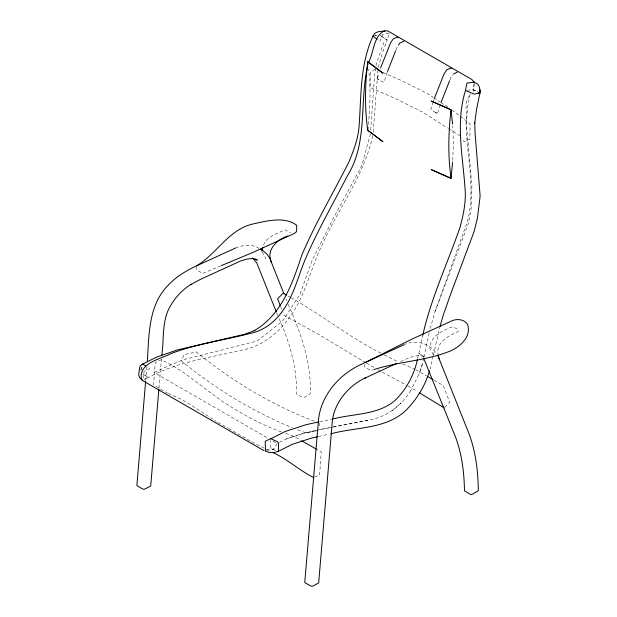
<?xml version="1.0" encoding="UTF-8"?>
<svg xmlns="http://www.w3.org/2000/svg" width="617" height="617" viewBox="0 0 617 617"><rect width="100%" height="100%" fill="white"/><g stroke="black" fill="none" stroke-linecap="round" stroke-linejoin="round"><path stroke-width="0.46" stroke-dasharray="3.08 2.31" d="M474.172 83.218L474.095 87.305L472.761 92.511M452.778 160.366L453.348 142.743L452.778 125.991M370.717 130.118L374.588 75.189L376.324 63.759L384.568 40.568M145.697 380.519L146.831 367.138M158.955 388.301L161.384 359.534M196.916 266.444L196.622 269.899L202.7 273.408L220.338 266.043M364.925 364.354L364.701 366.938L370.786 370.455L373.393 369.722M368.28 124.565C370.293 106.232 370.709 87.653 368.55 69.32M373.223 132.185L377.997 69.127M319.344 425.853L319.714 423.216M141.455 367.007L140.792 371.365L141.47 367.076M143.005 378.406L144.077 371.357L149.638 368.711L147.363 367.146M470.1 94.046L467.779 106.093L466.73 117.839L466.707 127.279L471.928 186.133L471.026 209.973L468.311 223.794L434.985 311.824M473.979 84.113L472.846 89.612L478.915 92.457M417.624 358.631L422.784 335.17M423.671 357.976L422.298 364.477L418.935 374.257M423.918 357.104L429.748 330.319M433.196 356.14L430.134 369.043M433.396 355.222L439.728 327.527M378.206 67.369L381.815 54.828L387.09 40.043L380.149 35.37M372.714 135.84C364.146 175.529 338.317 208.415 322.066 245.057C309.888 269.575 305.322 298.05 287.661 319.629C276.293 334.9 260.22 347.155 241.093 350.263C209.765 357.806 176.755 361.755 148.227 377.727L142.936 373.964L148.296 377.573L144.177 379.532M370.447 133.904L361.678 165.88L333.249 218.395L312.241 260.189L299.97 294.479L282.37 321.326L257.243 341.008L183.635 359.649L163.621 367.971L154.651 372.321L154.852 372.923L267.901 438.186M430.203 328.529L434.939 311.778L467.262 222.058C476.247 188.841 466.151 154.713 466.082 121.071C467.416 112.842 463.807 104.034 468.851 96.599L470.694 94.995M377.434 77.85L379.1 72.69M380.211 69.251L380.766 67.531M387.221 72.39L384.106 82.053L383.103 82.146L379.386 80.002M433.211 101.89L430.712 109.633L434.43 111.777M433.489 101.026L434.044 99.306M437.661 112.973L440.214 105.067M422.252 364.423L418.889 374.203L410.845 390.468M396.037 49.854L397.425 46.391M449.94 79.909L450.981 77.31L452.947 74.657M276.994 443.415L275.082 447.595L271.395 450.526L269.706 451.089M263.498 245.188C267.084 236.172 277.149 233.565 285.093 229.802L290.453 232.894M410.799 390.414C401.328 406.001 385.903 417.516 367.67 420.27C340.245 426.1 312.063 429.27 285.686 439.15M444.741 407.266L449.716 402.307L443.222 385.463L434.044 380.195M392.173 410.76L401.266 402.747M375.236 69.143L370.516 72.451L370.401 87.637L394.988 98.327L422.205 111.87L447.734 128.058M279.362 442.25L285.733 439.204L305.307 432.772L332.285 427.311M266.644 450.24L270.763 448.281L275.097 450.31M314.523 477.157L319.606 474.743L321.256 451.952L317.076 449.569M400.587 361.585C408.092 358.192 416.876 353.279 425.136 357.096L419.128 353.456L422.66 356.626M235.578 248.003C243.036 245.018 251.821 243.599 258.885 248.319M403.68 344.911C415.21 338.918 429.64 343.222 436.736 353.834M319.699 421.673L331.653 419.252M316.043 430.851L306.209 433.057L296.476 429.355M318.603 436.497L328.776 434.221M333.211 427.126L367.724 420.324M373.162 35.84L376.779 35.231M374.982 35.516L376.825 35.231M467.354 90.236L473.008 89.65L478.977 92.504M281.329 431.869C260.721 424.496 241.478 413.745 223.153 401.852C202.53 387.607 184.159 370.362 161.168 359.719L155.237 362.541L153.61 385.023L167.477 393.16M285.733 433.419L293.653 436.204L301.181 440.499M314.338 421.164C271.495 405.014 231.745 380.805 196.275 351.945L183.758 354.752L181.66 361.153C214.94 388.494 252.268 411.2 292.057 427.674M383.064 72.544L400.456 80.102L427.674 93.645L433.134 97.309M168.325 393.523L180.195 398.69L189.434 404.027L216.135 421.311M402.862 363.991L414.832 369.29M275.205 450.472L270.871 448.528L270.732 440.6M384.268 354.898L398.597 362.056M251.798 441.903L265.364 448.767M266.212 449.199L270.454 451.343M382.27 372.205L407.089 385.54M380.92 353.14C349.399 337.399 321.997 314.948 291.309 297.857M415.688 369.668L426.532 375.892M288.062 295.99L290.499 297.394M407.914 385.98L417.154 391.317M365.68 362.634L319.259 334.8L284.013 315.372L282.995 312.75M366.506 363.112L374.804 367.894M378.121 369.814L380.604 371.249M272.884 441.062L277.041 443.469M217.793 422.267L227.75 428.013M228.575 428.491L250.972 441.417M448.536 128.56L459.704 135.647M433.921 97.833L440.168 102.021M440.947 102.538L447.973 107.25M380.234 35.393L387.067 40.09L389.535 33.21L382.501 34.297L380.033 41.177L377.751 39.611M451.852 109.926L459.426 115.734M460.189 116.312L470.031 123.87L469.923 139.049L464.092 141.725L462.04 138.54M433.396 355.068L429.64 347.988C430.828 335.795 442.775 330.272 452.909 326.686L458.261 329.779L458.069 331.537C448.983 335.501 435.795 342.234 438.085 354.351M262.24 251.883L266.004 258.963M286.057 299.06L286.766 300.834M288.185 304.397C300.726 332.239 311.107 361.724 310.336 392.682L310.366 393.654L304.389 397.394L302.739 397.433L296.546 393.985C297.039 366.853 289.242 340.584 277.989 316.135M276.57 312.572L277.635 315.241M280.642 306.626L281.653 309.248"/><path stroke-width="0.93" d="M479.818 93.344L479.864 90.067L479.818 93.344L473.995 94.031L465.434 90.483L466.969 83.064L474.373 82.192L477.797 84.213L479.208 86.565L479.91 89.627L479.779 92.859M145.62 381.476L136.866 485.564L142.843 489.127L144.494 489.196L150.687 486.103L158.87 389.258M147.316 361.408C149.113 335.147 148.149 305.13 168.395 285.054C175.668 277.172 184.907 271.526 194.463 266.829L235.578 248.003M161.708 355.7C164.222 339.443 161.554 321.642 169.93 306.765C175.066 297.61 182.285 289.635 191.324 284.229L190.553 284.715L200.078 279.555L240.537 261.022L246.677 259.125L252.276 258.531L257.397 260.081L255.083 258.816M368.01 127.403L367.74 130.241L382.818 141.648L367.74 130.241C364.547 107.52 365.033 84.444 367.74 61.7L382.818 73.099L367.74 61.7L368.041 64.554M452.593 162.256L451.05 178.344L431.244 169.606L451.042 178.344C447.865 155.615 448.343 132.547 451.05 109.795L431.244 101.065L451.042 109.803L452.569 124.086M465.473 90.437C455.415 122.744 462.881 156.402 465.11 189.242C466.136 202.091 463.321 214.893 460.058 227.241C447.61 263.166 431.129 297.942 422.784 335.17M479.841 93.391L476.571 109.371L474.697 123.199L474.728 122.459L475.067 132.987L480.134 196.191L477.481 217.94L474.103 231.537L451.035 293.06L443.415 314.678L439.99 326.609M474.296 82.578L474.373 82.192M417.424 359.572C414.007 375.043 406.341 389.574 394.857 400.587C377.635 415.226 353.364 413.452 332.586 419.074M261.824 251.104L262.78 247.725M367.493 66.729C359.364 102.908 368.033 143.183 347.217 176.1C332.81 204.404 316.706 231.915 304.459 261.269C297.533 278.483 293.152 297.186 281.684 312.179C274.017 322.668 263.243 330.82 250.325 333.411C223.979 340.183 196.715 343.831 171.179 353.51C160.05 359.464 137.984 362.757 141.571 379.995L263.883 450.611M387.507 71.51L395.69 50.717M441.062 102.43L449.592 80.773M369.005 61.422C373.987 51.496 373.455 36.889 384.005 30.904L387.599 30.85L471.874 79.5L474.188 82.4M429.509 370.856C425.013 386.234 416.382 400.155 404.914 411.315L404.366 411.809C384.082 429.424 355.184 427.026 330.627 433.867M373.162 35.84C359.78 64.176 361.385 95.913 359.079 126.392C358.153 138.771 353.626 150.563 348.929 161.939C333.18 193.129 315.264 223.308 301.667 255.546C292.435 283.681 281.344 315.187 254.011 330.797M380.766 67.531L390.561 42.912L393.06 39.126L396.6 37.313L397.834 37.768M434.322 98.45L444.124 73.832L446.615 70.045L450.163 68.232L451.389 68.688M398.405 45.064L399.885 43.074L403.788 41.2M196.985 265.588C216.69 253.703 228.29 230.411 251.535 224.31C265.379 221.233 284.607 215.788 296.731 225.352L296.592 231.074L295.998 232.239L293.931 233.65L252.955 252.415L221.218 265.672M287.777 235.979C277.079 239.342 265.85 250.039 271.357 262.055M270.701 438.841L285.17 431.507L305.33 424.889L318.796 421.874M277.804 451.629L291.887 444.495L311.199 438.155L317.678 436.705M141.902 364.493L156.394 357.212L177.164 349.97L244.602 334.306M365.071 362.626L411.416 339.373L452.392 320.609C457.559 318.534 464.748 319.452 467.686 324.658C471.457 337.075 459.935 347.039 449.592 351.312C425.46 360.868 398.898 361.516 374.257 369.483M453.441 73.994L457.344 72.127M265.202 450.927C269.228 453.086 274.627 453.441 278.529 450.888L278.529 443.307L277.696 441.888L270.763 438.641L265.202 441.286L265.487 450.788M403.68 344.911L362.557 363.745C338.918 374.079 319.467 396.677 318.225 423.146L304.813 581.754L304.844 582.664L311.037 586.119L312.688 586.15L318.665 582.934L332.039 424.735C332.818 404.174 347.579 386.203 365.734 377.65L364.863 378.121L396.284 363.56M243.507 334.715L254.944 330.45M384.969 31.143C380.704 31.336 375.036 31.112 373.138 35.801L373.2 36.48L376.995 39.087M272.999 452.631C287.615 459.21 299.338 470.478 313.675 477.566M260.428 249.16L262.734 250.433L267.238 254.466L269.745 258.145L283.928 293.723M302.022 440.978L316.236 449.091M427.365 376.37L433.211 379.717M377.157 78.714L378.645 79.57M435.178 112.209L436.666 113.065M286.442 295.049L283.195 293.175L277.604 298.751L280.303 305.754M444.124 407.883L419.452 392.805M145.843 366.097L142.812 364.015L140.159 365.858L139.689 367.709L138.632 374.673L139.573 377.712L142.735 380.219M252.646 257.96L256.672 262.665L276.215 311.678M423.617 358.037L455.5 436.983C461.94 454.174 464.185 472.545 464.47 490.808L470.439 494.387L472.098 494.379L478.283 490.762L478.314 489.79C478.021 470.709 475.653 451.513 468.935 433.55L437.731 355.299M438.17 355.238L439.173 358.94"/></g></svg>
